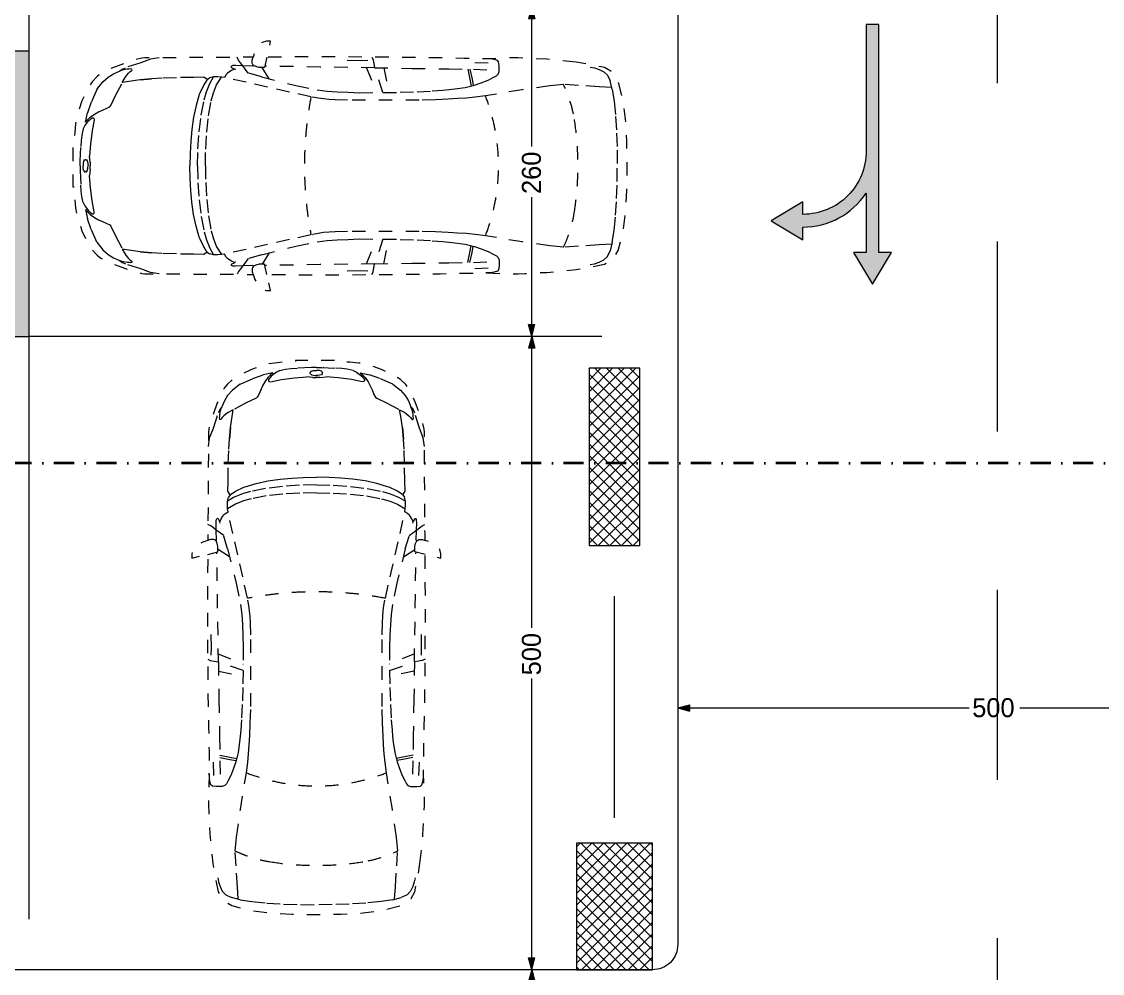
# Model space of a CAD drawing. Header units: millimetres. Extents: x 635850 to 824661, y -5878409 to -5774454.
# Drawn here: x 692359 to 700891, y -5850292 to -5842779 of the extents above; entities that cross this region are included whole.
import ezdxf

# ---------------------------------------------------------------- set-up
doc = ezdxf.new("R2010")
doc.units = ezdxf.units.MM
doc.header["$MEASUREMENT"] = 0
for name, pattern in [('A - Long Dashed', [2750, 1500, -1250]), ('Dashed', [211.666667, 105.833333, -105.833333]), ('Dot & Dashed', [335.138881, 158.75, -88.194444, 0, -88.194437])]:
    doc.linetypes.add(name, pattern=pattern)
for name, color, linetype, lineweight in [('A - Ndertesa 4 - 2D Drafting_Pen_No__1', 7, 'Continuous', 13), ('A - Ndertesa 4 - Muret_Pen_No__101', 252, 'Continuous', 13), ('A - Ndertesa 4 - Shtyllat_Pen_No__1', 7, 'Continuous', 13), ('A - Ndertesa 4 - Shtyllat_Pen_No__101', 252, 'Continuous', 13), ('ARCHICAD Doors_Pen_No__101', 252, 'Continuous', 13), ('ARCHICAD Doors_Pen_No__42', 8, 'Continuous', 25)]:
    doc.layers.add(name, color=color, linetype=linetype, lineweight=lineweight)
for name, color, linetype, lineweight, true_color in [('A - Ndertesa 4 - 2D Drafting_Pen_No__102', 7, 'Continuous', 13, 0xcccccc), ('A - Ndertesa 4 - 2D Drafting_Pen_No__249', 7, 'Continuous', 13, 0xe8e8e8), ('A - Ndertesa 4 - 2D Drafting_Pen_No__82', 7, 'Continuous', 20, 0xaaaaaa), ('A - Ndertesa 4 - Dimensionimi Bazik_Pen_No__102', 7, 'Continuous', 13, 0xcccccc), ('A - Ndertesa 4 - Dimensionimi Bazik_Pen_No__82', 7, 'Continuous', 20, 0xaaaaaa), ('A - Ndertesa 4 - Muret_Pen_No__102', 7, 'Continuous', 13, 0xcccccc), ('A - Ndertesa 4 - Veturat_Pen_No__102', 7, 'Continuous', 13, 0xcccccc), ('A - Ndertesa 4 - Vijat e Bodrumeve_Pen_No__82', 7, 'Continuous', 20, 0xaaaaaa), ('A - Ndertesa 4 - Vijat e Prejreve_Pen_No__8', 7, 'Continuous', 35, 0xa80f02), ('ARCHICAD Door Markers_Pen_No__112', 7, 'Continuous', 13, 0xd5aaaa)]:
    doc.layers.add(name, color=color, linetype=linetype, lineweight=lineweight, true_color=true_color)
for name, color, linetype in [('A - Ndertesa 4 - Dimensionimi Bazik', 7, 'Continuous'), ('A - Ndertesa 4 - Muret', 7, 'Continuous'), ('A - Ndertesa 4 - Shtyllat', 7, 'Continuous'), ('A - Ndertesa 4 - Vijat e Prejreve', 7, 'Continuous'), ('ARCHICAD Doors', 7, 'Continuous')]:
    doc.layers.add(name, color=color, linetype=linetype)
doc.styles.add('GENERATED_STYLE_1', font='GOTHIC.TTF')
doc.dimstyles.new('GENERATED_STYLE__1', dxfattribs={"dimtxt": 150, "dimasz": 91.78744, "dimexe": 0.18, "dimexo": 0.0625, "dimgap": 0, "dimtad": 0, "dimdec": 0, "dimlfac": 0.1, "dimzin": 0, "dimdsep": 46, "dimtxsty": 'GENERATED_STYLE_1', "dimblk": 'ARROWHEAD_5', "dimblk1": 'ARROWHEAD_5', "dimblk2": 'ARROWHEAD_5', "dimcen": 0.09, "dimse1": 1, "dimse2": 1, "dimclrd": 256, "dimclre": 256, "dimclrt": 256, "dimadec": 0, "dimazin": 0, "dimtfac": 1, "dimtdec": 4, "dimtmove": 0, "dimatfit": 3, "dimfxl": 0, "dimtolj": 1, "dimtzin": 0, "dimarcsym": 0})
doc.dimstyles.new('GENERATED_STYLE__2', dxfattribs={"dimtxt": 150, "dimasz": 91.78744, "dimexe": 0.18, "dimexo": 0.0625, "dimgap": 0, "dimtad": 0, "dimtih": 1, "dimtoh": 1, "dimdec": 0, "dimlfac": 0.1, "dimzin": 0, "dimdsep": 46, "dimtxsty": 'GENERATED_STYLE_1', "dimblk": 'ARROWHEAD_5', "dimblk1": 'ARROWHEAD_5', "dimblk2": 'ARROWHEAD_5', "dimcen": 0.09, "dimse1": 1, "dimse2": 1, "dimclrd": 256, "dimclre": 256, "dimclrt": 256, "dimadec": 0, "dimazin": 0, "dimtfac": 1, "dimtdec": 4, "dimtmove": 0, "dimatfit": 3, "dimfxl": 0, "dimtolj": 1, "dimtzin": 0, "dimarcsym": 0})
pattern_1 = [(45, (664183.82, -5827429.525), (-45.96194, 45.96194), []), (135, (664183.82, -5827429.525), (45.96194, 45.96194), [])]

# ---------------------------------------------------------------- blocks, each defined once
blk = doc.blocks.new('Column_13', base_point=(697039, -5846214.7))
at = {"layer": 'A - Ndertesa 4 - Shtyllat_Pen_No__101', "linetype": 'Continuous', "lineweight": 13}
h = blk.add_hatch(dxfattribs=at)
h.set_pattern_fill('Concrete_Block', color=252, style=0, pattern_type=2)
h.set_pattern_definition(pattern_1)
h.paths.add_polyline_path([(696839, -5846914.7), (697239, -5846914.7), (697239, -5845514.7), (696839, -5845514.7)])
at = {"layer": 'A - Ndertesa 4 - Shtyllat_Pen_No__1', "color": 7, "linetype": 'Continuous', "lineweight": 13, "flags": 128}
blk.add_lwpolyline([(696839, -5846914.7), (697239, -5846914.7), (697239, -5845514.7), (696839, -5845514.7)], close=True, dxfattribs=at)
blk = doc.blocks.new('Column_15', base_point=(697039, -5849763.8))
at = {"layer": 'A - Ndertesa 4 - Shtyllat_Pen_No__101', "linetype": 'Continuous', "lineweight": 13}
h = blk.add_hatch(dxfattribs=at)
h.set_pattern_fill('Concrete_Block', color=252, style=0, pattern_type=2)
h.set_pattern_definition(pattern_1)
h.paths.add_polyline_path([(696739, -5850263.8), (697339, -5850263.8), (697339, -5849263.8), (696739, -5849263.8)])
at = {"layer": 'A - Ndertesa 4 - Shtyllat_Pen_No__1', "color": 7, "linetype": 'Continuous', "lineweight": 13, "flags": 128}
blk.add_lwpolyline([(696739, -5850263.8), (697339, -5850263.8), (697339, -5849263.8), (696739, -5849263.8)], close=True, dxfattribs=at)
blk = doc.blocks.new('Door 25_5')
at = {"layer": 'ARCHICAD Doors_Pen_No__101', "color": 252, "linetype": 'Continuous', "lineweight": 13}
for p, q in [((-400, 5), (-437, 5)), ((-400, 5), (-437, 5)), ((-400, 0), (-400, 5)), ((-400, 0), (-400, 5)), ((-400, -115), (-400, 0)), ((-400, -115), (-400, 0)), ((400, 0), (400, 5)), ((400, 0), (400, 5)), ((400, 5), (437, 5)), ((400, 5), (437, 5)), ((400, -115), (400, 0)), ((400, -115), (400, 0)), ((-400, -115), (-437, -115)), ((-400, -115), (-437, -115)), ((400, -115), (437, -115)), ((400, -115), (437, -115))]:
    blk.add_line(p, q, dxfattribs=at)
at = {"layer": 'ARCHICAD Doors_Pen_No__42', "color": 8, "linetype": 'Continuous', "lineweight": 25}
for p, q in [((-182.4, 497.8), (-154.1, 526.1)), ((-154.1, 526.1), (372, 0)), ((343.7, -28.3), (-182.4, 497.8)), ((-387, 24), (-437, 24)), ((-437, 24), (-437, 5)), ((-437, 5), (-387, 5)), ((-375, 5), (-400, 5)), ((-400, 5), (-400, 0)), ((-400, 0), (-375, 0)), ((-372, 0), (-400, 0)), ((-400, 0), (-400, -115)), ((-387, 5), (-387, 24)), ((-375, 0), (-375, 5)), ((-372, -40), (-372, 0)), ((372, 0), (343.7, -28.3)), ((400, 0), (372, 0)), ((372, 0), (372, -40)), ((400, 5), (375, 5)), ((375, 5), (375, 0)), ((375, 0), (400, 0)), ((437, 24), (387, 24)), ((387, 24), (387, 5)), ((387, 5), (437, 5)), ((400, 0), (400, 5)), ((400, -115), (400, 0)), ((437, 5), (437, 24)), ((-360, -40), (-372, -40)), ((-360, -115), (-360, -40)), ((372, -40), (360, -40)), ((360, -40), (360, -115)), ((-387, -115), (-437, -115)), ((-437, -115), (-437, -134)), ((-437, -134), (-387, -134)), ((-400, -115), (-360, -115)), ((-387, -134), (-387, -115)), ((360, -115), (400, -115)), ((437, -115), (387, -115)), ((387, -115), (387, -134)), ((387, -134), (437, -134)), ((437, -134), (437, -115))]:
    blk.add_line(p, q, dxfattribs=at)
blk.add_arc((372, 0), 744, 135, 180, dxfattribs=at)
blk = doc.blocks.new('D Marker 25_20')
at = {"layer": 'ARCHICAD Door Markers_Pen_No__112', "color": 9, "lineweight": 13, "true_color": 0xd5aaaa, "char_height": 100, "attachment_point": 7, "rotation": 90, "style": 'GENERATED_STYLE_1'}
for s, insert in [('\\A1;{\\pql;\\pt0;\\fCentury Gothic|b0|i0|c0|p34;80\\fCentury Gothic|b0|i0|c0|p34;\\A1{\\H.66x;\\S^  ;}\\fCentury Gothic|b0|i0|c0|p34;\\fCentury Gothic|b0|i0|c0|p34;}', (-47.5, -6.2)), ('\\A1;{\\pql;\\pt0;\\fCentury Gothic|b0|i0|c0|p34;215\\fCentury Gothic|b0|i0|c0|p34;\\A1{\\H.66x;\\S^  ;}\\fCentury Gothic|b0|i0|c0|p34;\\fCentury Gothic|b0|i0|c0|p34;}', (152.5, -84.4))]:
    blk.add_mtext(s, dxfattribs=dict(at, insert=insert))
blk = doc.blocks.new('Wall_134', base_point=(689689.9, -5845263.8))
at = {"layer": 'A - Ndertesa 4 - Muret_Pen_No__102', "linetype": 'Continuous', "lineweight": 0, "true_color": 0xcccccc}
for points in [[(689689.9, -5845143.8), (689689.9, -5845263.8), (690034.4, -5845263.8), (690034.4, -5845143.8)], [(690834.4, -5845143.8), (690834.4, -5845263.8), (692299, -5845263.8), (692299, -5845143.8)], [(692299, -5845143.8), (692419, -5845263.8), (692419, -5845143.8)], [(692299, -5845263.8), (692419, -5845263.8), (692299, -5845143.8)]]:
    blk.add_hatch(color=254, dxfattribs=at).paths.add_polyline_path(points)
at = {"layer": 'A - Ndertesa 4 - Muret_Pen_No__101', "color": 252, "linetype": 'Continuous', "lineweight": 13}
for p, q in [((690034.4, -5845143.8), (689997.4, -5845143.8)), ((690034.4, -5845148.8), (690034.4, -5845143.8)), ((690034.4, -5845263.8), (690034.4, -5845148.8)), ((690834.4, -5845143.8), (690871.4, -5845143.8)), ((690834.4, -5845148.8), (690834.4, -5845143.8)), ((690834.4, -5845263.8), (690834.4, -5845148.8)), ((690034.4, -5845263.8), (689997.4, -5845263.8)), ((690834.4, -5845263.8), (690871.4, -5845263.8))]:
    blk.add_line(p, q, dxfattribs=at)
at = {"layer": 'A - Ndertesa 4 - Muret_Pen_No__101', "color": 252, "linetype": 'Continuous', "lineweight": 13, "flags": 128}
for points in [[(690034.4, -5845143.8), (689689.9, -5845143.8)], [(689689.9, -5845263.8), (689689.9, -5845143.8)], [(690934.4, -5845143.8), (690834.4, -5845143.8)], [(692299, -5845143.8), (691054.4, -5845143.8)], [(692419, -5845263.8), (692419, -5845143.8)], [(689689.9, -5845263.8), (690034.4, -5845263.8)], [(690834.4, -5845263.8), (692419, -5845263.8)]]:
    blk.add_lwpolyline(points, dxfattribs=at)
at = {"layer": 'ARCHICAD Door Markers_Pen_No__112', "color": 9, "lineweight": 13, "true_color": 0xd5aaaa}
blk.add_blockref('D Marker 25_20', (690434.4, -5845143.8), dxfattribs=at)
at = {"layer": 'ARCHICAD Doors', "color": 21, "linetype": 'Continuous', "lineweight": 18, "true_color": 0xff9955, "zscale": 1000}
blk.add_blockref('Door 25_5', (690434.4, -5845148.8), dxfattribs=at)
blk = doc.blocks.new('Wall_135', base_point=(692419, -5845263.8))
at = {"layer": 'A - Ndertesa 4 - Muret_Pen_No__102', "linetype": 'Continuous', "lineweight": 0, "true_color": 0xcccccc}
for points in [[(692299, -5843131.4), (692419, -5843011.4), (692299, -5843011.4)], [(692299, -5843131.4), (692419, -5843131.4), (692419, -5843011.4)], [(692299, -5843131.4), (692299, -5845143.8), (692419, -5845143.8), (692419, -5843131.4)]]:
    blk.add_hatch(color=254, dxfattribs=at).paths.add_polyline_path(points)
at = {"layer": 'A - Ndertesa 4 - Muret_Pen_No__101', "color": 252, "linetype": 'Continuous', "lineweight": 13, "flags": 128}
for points in [[(692419, -5843011.4), (692299, -5843011.4)], [(692419, -5845143.8), (692419, -5843011.4)], [(692299, -5843131.4), (692299, -5845143.8)]]:
    blk.add_lwpolyline(points, dxfattribs=at)
blk = doc.blocks.new('Car 05 25_4')
at = {"layer": 'A - Ndertesa 4 - Veturat_Pen_No__102', "color": 254, "linetype": 'Dashed', "lineweight": 13, "true_color": 0xcccccc}
for p, q in [((1129.9, 858.5), (1120.7, 838.2)), ((1957.8, 858.1), (1977.2, 777.4)), ((2075.3, 835.7), (2067.9, 857.7)), ((2182.3, 834.1), (2193.2, 856.5)), ((-626.6, 772.5), (-664.9, 761)), ((-594.9, 778.5), (-626.6, 772.5)), ((124.6, 791.4), (129, 820.5)), ((125.7, 743.9), (124.6, 791.4)), ((129, 820.5), (138.9, 832.4)), ((138.9, 832.4), (165.2, 840.3)), ((165.2, 840.3), (194.7, 844.3)), ((194.7, 844.3), (230.8, 845.5)), ((210.9, 809.2), (418.1, 816.2)), ((813.6, 769.3), (522, 764.7)), ((1108.6, 774), (813.6, 769.3)), ((1036.3, 772.8), (996.5, 578.8)), ((1042, 578), (1107.6, 774)), ((1173.3, 774.9), (1090.3, 577.9)), ((1115.1, 808.9), (1108.6, 774)), ((1108.6, 774), (1537.6, 780)), ((1119.5, 833.3), (1115.1, 808.9)), ((1120.2, 836.3), (1119.5, 833.3)), ((1120.7, 838.2), (1120.2, 836.3)), ((1162.6, 830.5), (1220.1, 829.1)), ((1220.1, 829.1), (1369.7, 831.5)), ((1537.6, 780), (1975, 786.1)), ((1939.2, 686.2), (1995.9, 777.4)), ((1977.2, 777.4), (2019.6, 777.4)), ((2019.6, 777.4), (2044.5, 783.1)), ((2044.5, 783.1), (2063.4, 792.3)), ((2063.4, 792.3), (2070.4, 799.9)), ((2068.7, 787.7), (2065.4, 794.5)), ((2068.7, 787.7), (2148, 790.5)), ((2070.4, 799.9), (2075.2, 809.4)), ((2075.2, 809.4), (2075.3, 835.7)), ((2106.5, 732.2), (2148, 790.5)), ((2148, 790.5), (2166.8, 813.8)), ((2148, 790.5), (2205.6, 792.2)), ((2166.8, 813.8), (2182.3, 834.1)), ((2205.6, 792.2), (2227.2, 791)), ((2226.6, 769.9), (2213.5, 763)), ((2234.4, 774), (2226.6, 769.9)), ((2227.2, 791), (2232.6, 790)), ((2232.6, 790), (2237.9, 787.3)), ((2238.5, 776.9), (2234.4, 774)), ((2240.8, 784), (2237.9, 787.3)), ((2238.5, 776.9), (2240.9, 780.5)), ((2240.9, 780.5), (2240.8, 784)), ((2808, 852.6), (2876.9, 843.3)), ((2876.9, 843.3), (2954.2, 813.7)), ((2904.1, 832.9), (2905.1, 832.8)), ((2954.2, 813.7), (3075.8, 774.7)), ((3100.5, 763.1), (3075.8, 774.7)), ((-729.4, 716.4), (-750.6, 669.8)), ((-701.1, 743.3), (-729.4, 716.4)), ((-664.9, 761), (-701.1, 743.3)), ((327.4, 761.9), (125.4, 756.5)), ((132.4, 722.8), (125.7, 743.9)), ((146.7, 710.6), (132.4, 722.8)), ((171.3, 696.6), (146.7, 710.6)), ((212.6, 676.5), (171.3, 696.6)), ((522, 764.7), (327.4, 761.9)), ((339.1, 683.1), (329.6, 633.9)), ((355.3, 762.3), (339.1, 683.1)), ((357.2, 683.4), (346.8, 629.5)), ((373.4, 762.6), (357.2, 683.4)), ((2000.4, 701.6), (1730.4, 633.8)), ((2000.4, 701.6), (2213.5, 763)), ((2122, 660), (2293.8, 697.7)), ((2213.5, 763), (2238.3, 752.2)), ((2238.3, 752.2), (2258.5, 739.7)), ((2258.5, 739.7), (2269, 731.1)), ((2269, 731.1), (2278.8, 722)), ((2278.8, 722), (2293.8, 697.7)), ((2293.8, 697.7), (2317.2, 700.7)), ((2293.8, 697.6), (2293.8, 697.7)), ((2317.2, 700.7), (2345.7, 702.7)), ((2355.1, 639.9), (2317.2, 700.7)), ((2345.7, 702.7), (2378.9, 702)), ((2410.1, 649.1), (2378.9, 702)), ((2378.9, 702), (2410.6, 694.2)), ((2410.6, 694.2), (2410.6, 694.2)), ((2428.7, 681.7), (2410.6, 694.2)), ((2428.7, 681.7), (2457.3, 700)), ((2457.3, 700), (2535.5, 698)), ((2535.4, 698), (2673.2, 695.5)), ((2535.5, 698), (2535.5, 698)), ((2673.2, 695.5), (2787.2, 691.5)), ((2787.2, 691.5), (2868.4, 687.2)), ((2868.4, 687.2), (2959.7, 679)), ((2959.7, 679), (2868.4, 687.2)), ((3022.5, 758.3), (3023.7, 762.5)), ((3024.5, 753.7), (3022.5, 758.3)), ((3023.7, 762.5), (3034.6, 765.1)), ((3037.9, 743.5), (3024.5, 753.7)), ((3034.6, 765.1), (3046.9, 763.8)), ((3050.6, 730.7), (3037.9, 743.5)), ((3046.9, 763.8), (3060.9, 762.9)), ((3064.5, 714.6), (3050.6, 730.7)), ((3060.9, 762.9), (3089.9, 757.4)), ((3077, 697.8), (3064.5, 714.6)), ((3100, 656.6), (3077, 697.8)), ((3089.9, 757.4), (3108.4, 751.4)), ((3114.1, 753.3), (3100.5, 763.1)), ((3108.4, 751.4), (3122.9, 746.4)), ((3122.9, 746.4), (3114.1, 753.3)), ((3170.1, 726.6), (3122.9, 746.4)), ((3211.7, 701), (3170.1, 726.6)), ((3254.3, 663.2), (3211.7, 701)), ((-768.3, 602.3), (-782.8, 510)), ((-768.3, 602.3), (-750.6, 669.8)), ((-764.3, 617.3), (-665.7, 624)), ((-665.7, 624), (-500.9, 634.2)), ((-500.9, 634.2), (-383, 642)), ((-383, 642), (-274.2, 631.3)), ((-274.2, 631.3), (-56.4, 600.5)), ((-56.4, 600.5), (145.9, 566.6)), ((266.3, 654.6), (212.6, 676.5)), ((319.5, 636.4), (266.3, 654.6)), ((392.7, 617.8), (319.5, 636.4)), ((474.8, 607.1), (392.7, 617.8)), ((521.3, 601.6), (474.8, 607.1)), ((570, 596.8), (521.3, 601.6)), ((1562, 600.6), (1483.9, 590.1)), ((1730.4, 633.8), (1562, 600.6)), ((1779.6, 581.8), (1952.8, 621.3)), ((1952.8, 621.3), (2122, 660)), ((2379.8, 575.4), (2355.1, 639.9)), ((2436, 583.2), (2410.1, 649.1)), ((2428.8, 681.7), (2428.7, 681.7)), ((2428.8, 681.7), (2456.7, 639.8)), ((2456.7, 639.8), (2487.2, 574.3)), ((2959.7, 679), (3047.2, 666.2)), ((3047.2, 666.2), (3100, 656.6)), ((3152.9, 553.9), (3100, 656.6)), ((3301.9, 602.8), (3254.3, 663.2)), ((3301.9, 602.8), (3346, 501.4)), ((145.9, 566.6), (233.3, 552.3)), ((233.3, 552.3), (315.3, 541.4)), ((315.3, 541.4), (384.3, 535.1)), ((384.3, 535.1), (454.2, 530.4)), ((454.2, 530.4), (526.2, 526.3)), ((526.2, 526.3), (627.7, 521.8)), ((652.6, 591), (570, 596.8)), ((627.7, 521.8), (756.8, 518.1)), ((772.8, 585), (652.6, 591)), ((756.8, 518.1), (1322.6, 518.1)), ((907.3, 580.3), (772.8, 585)), ((1042, 578), (907.3, 580.3)), ((1227.8, 577.5), (1042, 578)), ((1316.1, 580.5), (1227.8, 577.5)), ((1403, 584.4), (1316.1, 580.5)), ((1322.6, 518.1), (1420.5, 521.7)), ((1483.9, 590.1), (1403, 584.4)), ((1420.5, 521.7), (1466.6, 524)), ((1466.6, 524), (1510.9, 527.6)), ((1510.9, 527.6), (1554.3, 533.1)), ((1554.3, 533.1), (1596.8, 541)), ((1597.3, 541.2), (1596.7, 540.9)), ((1610.7, 544.1), (1779.6, 581.8)), ((2397.3, 514.3), (2379.8, 575.4)), ((2419.3, 395.7), (2397.3, 514.3)), ((2453.6, 521.6), (2436, 583.2)), ((2477.6, 401.1), (2453.6, 521.6)), ((2487.2, 574.3), (2491.8, 562)), ((2491.8, 562), (2517.9, 477)), ((3189.6, 475.6), (3152.9, 553.9)), ((-782.8, 510), (-794.5, 390.6)), ((2517.9, 477), (2537.5, 384.1)), ((3199.4, 466.8), (3189.6, 475.6)), ((3220.7, 454.4), (3199.4, 466.8)), ((3256.1, 439.2), (3220.7, 454.4)), ((3288.4, 425.1), (3256.1, 439.2)), ((3346, 501.4), (3374.3, 419.6)), ((-794.5, 390.6), (-802.4, 258.7)), ((2433.7, 266.1), (2419.3, 395.7)), ((2493.9, 269.1), (2477.6, 401.1)), ((2537.5, 384.1), (2551.5, 285.6)), ((3319.4, 408.4), (3288.4, 425.1)), ((3353.5, 384.3), (3319.4, 408.4)), ((3321.2, 370.5), (3321, 362.1)), ((3321, 362.1), (3338.3, 276.9)), ((3324.7, 377.3), (3321.2, 370.5)), ((3328.3, 379.6), (3324.7, 377.3)), ((3338.5, 379.5), (3328.3, 379.6)), ((3363.6, 357.8), (3338.5, 379.5)), ((3377.2, 360), (3353.5, 384.3)), ((3396.7, 315.8), (3363.6, 357.8)), ((3391.1, 344.2), (3374.3, 419.6)), ((3391.1, 344.2), (3377.2, 360)), ((-802.4, 258.7), (-806.8, 124.9)), ((2441.6, 132), (2433.7, 266.1)), ((2503.1, 133.2), (2493.9, 269.1)), ((2551.5, 285.6), (2559.7, 193.7)), ((3338.3, 276.9), (3351.9, 172.7)), ((3408.1, 289.4), (3396.7, 315.8)), ((3408.1, 289.4), (3413.8, 267.3)), ((3413.8, 267.3), (3418.5, 242.9)), ((2559.7, 193.7), (2564.4, 101.2)), ((3351.9, 172.7), (3358.3, 75.9)), ((3418.5, 242.9), (3424, 200.7)), ((3424, 200.7), (3427.7, 152)), ((-806.8, 124.9), (-808, 0)), ((2444, 0), (2441.6, 132)), ((2506, 0), (2503.1, 133.2)), ((2564.4, 101.2), (2566, 0)), ((3432.4, 40), (3427.7, 152)), ((-806.8, -124.9), (-808, 0)), ((2444, 0), (2441.6, -132)), ((2564.4, -101.2), (2566, 0)), ((3354, 27.9), (3358.3, 75.9)), ((3354, 27.9), (3354, -0.8)), ((3354, -27.9), (3354, 0.8)), ((3370.9, 11.7), (3370.3, -0.8)), ((3370.9, -11.7), (3370.3, 0.8)), ((3372.5, 23.7), (3370.9, 11.7)), ((3376.3, 39), (3372.5, 23.7)), ((3382, 46.6), (3376.3, 39)), ((3386.2, 48.4), (3382, 46.6)), ((3386.2, 48.4), (3394.3, 48.4)), ((3398.5, 46.6), (3394.3, 48.4)), ((3404.2, 39), (3398.5, 46.6)), ((3404.2, 39), (3408, 23.7)), ((3408, 23.7), (3409.8, 8.1)), ((3409.8, 8.1), (3409.8, 0)), ((3431.8, 57.4), (3431.8, 56.8)), ((3432, 0), (3432.4, 40)), ((3432, 0), (3432.4, -40)), ((2506, 0), (2503.1, -133.2)), ((3351.9, -172.7), (3358.3, -75.9)), ((3354, -27.9), (3358.3, -75.9)), ((3372.5, -23.7), (3370.9, -11.7)), ((3376.3, -39), (3372.5, -23.7)), ((3382, -46.6), (3376.3, -39)), ((3386.2, -48.4), (3382, -46.6)), ((3386.2, -48.4), (3394.3, -48.4)), ((3398.5, -46.6), (3394.3, -48.4)), ((3404.2, -39), (3398.5, -46.6)), ((3404.2, -39), (3408, -23.7)), ((3408, -23.7), (3409.8, -8.1)), ((3409.8, -8.1), (3409.8, 0)), ((3432.4, -40), (3427.7, -152)), ((3431.8, -57.4), (3431.8, -56.8)), ((-802.4, -258.7), (-806.8, -124.9)), ((2441.6, -132), (2433.7, -266.1)), ((2503.1, -133.2), (2493.9, -269.1)), ((2559.7, -193.7), (2564.4, -101.2)), ((3424, -200.7), (3427.7, -152)), ((2551.5, -285.6), (2559.7, -193.7)), ((3338.3, -276.9), (3351.9, -172.7)), ((3413.8, -267.3), (3418.5, -242.9)), ((3418.5, -242.9), (3424, -200.7)), ((-794.5, -390.6), (-802.4, -258.7)), ((2433.7, -266.1), (2419.3, -395.7)), ((2493.9, -269.1), (2477.6, -401.1)), ((2537.5, -384.1), (2551.5, -285.6)), ((3321, -362.1), (3338.3, -276.9)), ((3396.7, -315.8), (3363.6, -357.8)), ((3408.1, -289.4), (3396.7, -315.8)), ((3408.1, -289.4), (3413.8, -267.3)), ((-782.8, -510), (-794.5, -390.6)), ((2419.3, -395.7), (2397.3, -514.3)), ((2477.6, -401.1), (2453.6, -521.6)), ((2517.9, -477), (2537.5, -384.1)), ((3288.4, -425.1), (3256.1, -439.2)), ((3319.4, -408.4), (3288.4, -425.1)), ((3353.5, -384.3), (3319.4, -408.4)), ((3321.2, -370.5), (3321, -362.1)), ((3324.7, -377.3), (3321.2, -370.5)), ((3328.3, -379.6), (3324.7, -377.3)), ((3338.5, -379.5), (3328.3, -379.6)), ((3363.6, -357.8), (3338.5, -379.5)), ((3346, -501.4), (3374.3, -419.6)), ((3377.2, -360), (3353.5, -384.3)), ((3391.1, -344.2), (3374.3, -419.6)), ((3391.1, -344.2), (3377.2, -360)), ((-768.3, -602.3), (-782.8, -510)), ((2491.8, -562), (2517.9, -477)), ((3189.6, -475.6), (3152.9, -553.9)), ((3199.4, -466.8), (3189.6, -475.6)), ((3220.7, -454.4), (3199.4, -466.8)), ((3256.1, -439.2), (3220.7, -454.4)), ((3301.9, -602.8), (3346, -501.4)), ((-56.4, -600.5), (145.9, -566.6)), ((145.9, -566.6), (233.3, -552.3)), ((233.3, -552.3), (315.3, -541.4)), ((315.3, -541.4), (384.3, -535.1)), ((384.3, -535.1), (454.2, -530.4)), ((454.2, -530.4), (526.2, -526.3)), ((570, -596.8), (521.3, -601.6)), ((526.2, -526.3), (627.7, -521.8)), ((652.6, -591), (570, -596.8)), ((627.7, -521.8), (756.8, -518.1)), ((772.8, -585), (652.6, -591)), ((756.8, -518.1), (1322.6, -518.1)), ((907.3, -580.3), (772.8, -585)), ((1042, -578), (907.3, -580.3)), ((1036.3, -772.8), (996.5, -578.8)), ((1227.8, -577.5), (1042, -578)), ((1042, -578), (1107.6, -774)), ((1173.3, -774.9), (1090.3, -577.9)), ((1316.1, -580.5), (1227.8, -577.5)), ((1403, -584.4), (1316.1, -580.5)), ((1322.6, -518.1), (1420.5, -521.7)), ((1483.9, -590.1), (1403, -584.4)), ((1420.5, -521.7), (1466.6, -524)), ((1466.6, -524), (1510.9, -527.6)), ((1562, -600.6), (1483.9, -590.1)), ((1510.9, -527.6), (1554.3, -533.1)), ((1554.3, -533.1), (1596.8, -541)), ((1597.3, -541.2), (1596.7, -540.9)), ((1610.7, -544.1), (1779.6, -581.8)), ((1779.6, -581.8), (1952.8, -621.3)), ((2379.8, -575.4), (2355.1, -639.9)), ((2397.3, -514.3), (2379.8, -575.4)), ((2436, -583.2), (2410.1, -649.1)), ((2453.6, -521.6), (2436, -583.2)), ((2456.7, -639.8), (2487.2, -574.3)), ((2487.2, -574.3), (2491.8, -562)), ((3152.9, -553.9), (3100, -656.6)), ((-768.3, -602.3), (-750.6, -669.8)), ((-764.3, -617.3), (-665.7, -624)), ((-729.4, -716.4), (-750.6, -669.8)), ((-665.7, -624), (-500.9, -634.2)), ((-500.9, -634.2), (-383, -642)), ((-383, -642), (-274.2, -631.3)), ((-274.2, -631.3), (-56.4, -600.5)), ((212.6, -676.5), (171.3, -696.6)), ((266.3, -654.6), (212.6, -676.5)), ((319.5, -636.4), (266.3, -654.6)), ((392.7, -617.8), (319.5, -636.4)), ((339.1, -683.1), (329.6, -633.9)), ((357.2, -683.4), (346.8, -629.5)), ((474.8, -607.1), (392.7, -617.8)), ((521.3, -601.6), (474.8, -607.1)), ((1730.4, -633.8), (1562, -600.6)), ((2000.4, -701.6), (1730.4, -633.8)), ((1952.8, -621.3), (2122, -660)), ((2122, -660), (2293.8, -697.7)), ((2355.1, -639.9), (2317.2, -700.7)), ((2410.1, -649.1), (2378.9, -702)), ((2428.7, -681.7), (2410.6, -694.2)), ((2428.8, -681.7), (2428.7, -681.7)), ((2428.7, -681.7), (2457.3, -700)), ((2428.8, -681.7), (2456.7, -639.8)), ((2868.4, -687.2), (2959.7, -679)), ((2959.7, -679), (2868.4, -687.2)), ((2959.7, -679), (3047.2, -666.2)), ((3047.2, -666.2), (3100, -656.6)), ((3100, -656.6), (3077, -697.8)), ((3254.3, -663.2), (3211.7, -701)), ((3301.9, -602.8), (3254.3, -663.2)), ((-701.1, -743.3), (-729.4, -716.4)), ((-664.9, -761), (-701.1, -743.3)), ((-626.6, -772.5), (-664.9, -761)), ((125.7, -743.9), (124.6, -791.4)), ((327.4, -761.9), (125.4, -756.5)), ((132.4, -722.8), (125.7, -743.9)), ((146.7, -710.6), (132.4, -722.8)), ((171.3, -696.6), (146.7, -710.6)), ((522, -764.7), (327.4, -761.9)), ((355.3, -762.3), (339.1, -683.1)), ((373.4, -762.6), (357.2, -683.4)), ((813.6, -769.3), (522, -764.7)), ((1939.2, -686.2), (1995.9, -777.4)), ((2000.4, -701.6), (2213.5, -763)), ((2106.5, -732.2), (2148, -790.5)), ((2213.5, -763), (2238.3, -752.2)), ((2226.6, -769.9), (2213.5, -763)), ((2238.3, -752.2), (2258.5, -739.7)), ((2258.5, -739.7), (2269, -731.1)), ((2269, -731.1), (2278.8, -722)), ((2278.8, -722), (2293.8, -697.7)), ((2293.8, -697.6), (2293.8, -697.7)), ((2293.8, -697.7), (2317.2, -700.7)), ((2317.2, -700.7), (2345.7, -702.7)), ((2345.7, -702.7), (2378.9, -702)), ((2378.9, -702), (2410.6, -694.2)), ((2410.6, -694.2), (2410.6, -694.2)), ((2457.3, -700), (2535.5, -698)), ((2535.4, -698), (2673.2, -695.5)), ((2535.5, -698), (2535.5, -698)), ((2673.2, -695.5), (2787.2, -691.5)), ((2787.2, -691.5), (2868.4, -687.2)), ((3024.5, -753.7), (3022.5, -758.3)), ((3022.5, -758.3), (3023.7, -762.5)), ((3023.7, -762.5), (3034.6, -765.1)), ((3037.9, -743.5), (3024.5, -753.7)), ((3034.6, -765.1), (3046.9, -763.8)), ((3050.6, -730.7), (3037.9, -743.5)), ((3046.9, -763.8), (3060.9, -762.9)), ((3064.5, -714.6), (3050.6, -730.7)), ((3060.9, -762.9), (3089.9, -757.4)), ((3077, -697.8), (3064.5, -714.6)), ((3100.5, -763.1), (3075.8, -774.7)), ((3089.9, -757.4), (3108.4, -751.4)), ((3114.1, -753.3), (3100.5, -763.1)), ((3108.4, -751.4), (3122.9, -746.4)), ((3122.9, -746.4), (3114.1, -753.3)), ((3170.1, -726.6), (3122.9, -746.4)), ((3211.7, -701), (3170.1, -726.6)), ((-594.9, -778.5), (-626.6, -772.5)), ((124.6, -791.4), (129, -820.5)), ((129, -820.5), (138.9, -832.4)), ((138.9, -832.4), (165.2, -840.3)), ((165.2, -840.3), (194.7, -844.3)), ((194.7, -844.3), (230.8, -845.5)), ((210.9, -809.2), (418.1, -816.2)), ((1108.6, -774), (813.6, -769.3)), ((1108.6, -774), (1537.6, -780)), ((1115.1, -808.9), (1108.6, -774)), ((1119.5, -833.3), (1115.1, -808.9)), ((1120.2, -836.3), (1119.5, -833.3)), ((1120.7, -838.2), (1120.2, -836.3)), ((1129.9, -858.5), (1120.7, -838.2)), ((1162.6, -830.5), (1220.1, -829.1)), ((1220.1, -829.1), (1369.7, -831.5)), ((1537.6, -780), (1975, -786.1)), ((1957.8, -858.1), (1977.2, -777.4)), ((1977.2, -777.4), (2019.6, -777.4)), ((2019.6, -777.4), (2044.5, -783.1)), ((2044.5, -783.1), (2063.4, -792.3)), ((2063.4, -792.3), (2070.4, -799.9)), ((2068.7, -787.7), (2065.4, -794.5)), ((2075.3, -835.7), (2067.9, -857.7)), ((2068.7, -787.7), (2148, -790.5)), ((2070.4, -799.9), (2075.2, -809.4)), ((2075.2, -809.4), (2075.3, -835.7)), ((2148, -790.5), (2166.8, -813.8)), ((2148, -790.5), (2205.6, -792.2)), ((2166.8, -813.8), (2182.3, -834.1)), ((2182.3, -834.1), (2193.2, -856.5)), ((2205.6, -792.2), (2227.2, -791)), ((2234.4, -774), (2226.6, -769.9)), ((2227.2, -791), (2232.6, -790)), ((2232.6, -790), (2237.9, -787.3)), ((2238.5, -776.9), (2234.4, -774)), ((2240.8, -784), (2237.9, -787.3)), ((2238.5, -776.9), (2240.9, -780.5)), ((2240.9, -780.5), (2240.8, -784)), ((2808, -852.6), (2876.9, -843.3)), ((2876.9, -843.3), (2954.2, -813.7)), ((2954.2, -813.7), (3075.8, -774.7))]:
    blk.add_line(p, q, dxfattribs=at)
at = {"layer": 'A - Ndertesa 4 - Veturat_Pen_No__102', "color": 254, "linetype": 'Dashed', "lineweight": 13, "true_color": 0xcccccc, "flags": 128}
blk.add_lwpolyline([(-483.1, -817.3), (-372.3, -830.2), (-251.8, -841), (-168.2, -844.6), (-78.4, -850.6), (-24, -852.3), (40.3, -852.3), (230.8, -845.5), (400, -847.6), (590.7, -851.7), (856.5, -856.2), (1129.9, -858.5), (1536.1, -860.4), (1957.8, -858.1), (1928.9, -983.2), (1961.1, -983.2), (1996.9, -974.9), (2026.9, -945), (2054.6, -897.6), (2067.9, -857.7), (2119.9, -857.4), (2193.2, -856.5), (2808, -852.6), (2855.7, -852.6), (2891.4, -852.5), (2922.5, -852), (2945.2, -849.4), (2989.6, -839.6), (3013.6, -833.1), (3154.3, -782.6), (3235.9, -747.6), (3269.1, -728.3), (3298.6, -705.6), (3337.3, -663.4), (3374.5, -603.6), (3418.4, -512.7), (3457.5, -393.1), (3468.3, -330.9), (3474.5, -263.7), (3478.3, -199.9), (3479.4, -164.9), (3489.5, -164.9), (3489.5, 164.9), (3479.4, 164.9), (3478.3, 199.9), (3474.5, 263.7), (3468.3, 330.9), (3457.5, 393.1), (3418.4, 512.7), (3374.5, 603.6), (3337.3, 663.4), (3298.6, 705.6), (3269.1, 728.3), (3235.9, 747.6), (3154.3, 782.6), (3013.6, 833.1), (2989.6, 839.6), (2945.2, 849.4), (2922.5, 852), (2891.4, 852.5), (2855.7, 852.6), (2808, 852.6), (2193.2, 856.5), (2119.9, 857.4), (2067.9, 857.7), (2054.6, 897.6), (2026.9, 945), (1996.9, 974.9), (1961.1, 983.2), (1928.9, 983.2), (1957.8, 858.1), (1536.1, 860.4), (1129.9, 858.5), (856.5, 856.2), (590.7, 851.7), (400, 847.6), (230.8, 845.5), (40.3, 852.3), (-24, 852.3), (-78.4, 850.6), (-168.2, 844.6), (-251.8, 841), (-372.3, 830.2), (-483.1, 817.3), (-585.2, 801), (-706.3, 775.8), (-757.7, 747), (-784.8, 721.8), (-815, 667.8), (-855.1, 511), (-874.7, 345), (-882.9, 194.7), (-885.4, 0), (-882.9, -194.7), (-874.7, -345), (-855.1, -511), (-815, -667.8), (-784.8, -721.8), (-757.7, -747), (-706.3, -775.8), (-585.2, -801)], close=True, dxfattribs=at)
at = {"layer": 'A - Ndertesa 4 - Veturat_Pen_No__102', "color": 254, "linetype": 'Dashed', "lineweight": 13, "true_color": 0xcccccc}
for centre, radius, start, end in [((492.9, 217.7), 973.2, 154.15445, 170.91173), ((1649.8, 0), 1520.4, 158.69921, 201.30079), ((-1245.2, 0), 2907.3, 349.2142, 10.7858), ((1856.4, -1.7), 2354, 170.8804, 189.92229), ((492.9, -217.7), 973.2, 191.23053, 205.84555)]:
    blk.add_arc(centre, radius, start, end, dxfattribs=at)
blk = doc.blocks.new('*D1492', base_point=(664183.8, -5827429.5))
at = {"layer": 'A - Ndertesa 4 - Dimensionimi Bazik_Pen_No__102', "linetype": 'Continuous', "lineweight": 13, "true_color": 0xcccccc}
for points in [[(696385.5, -5850263.8), (696410.5, -5850170.5), (696360.5, -5850170.5)], [(696385.5, -5850263.8), (696360.5, -5850357.1), (696410.5, -5850357.1)], [(696385.5, -5855265.5), (696410.5, -5855172.2), (696360.5, -5855172.2)]]:
    blk.add_hatch(color=254, dxfattribs=at).paths.add_polyline_path(points)
at = {"layer": 'A - Ndertesa 4 - Dimensionimi Bazik_Pen_No__102', "color": 254, "linetype": 'Continuous', "lineweight": 13, "true_color": 0xcccccc}
for p, q in [((696385.5, -5850263.8), (696360.5, -5850357.1)), ((696385.5, -5850263.8), (696410.5, -5850357.1)), ((696410.5, -5850357.1), (696360.5, -5850357.1)), ((696385.5, -5852564.9), (696385.5, -5850357.1)), ((696385.5, -5855172.2), (696385.5, -5852964.5)), ((696360.5, -5855172.2), (696410.5, -5855172.2)), ((696385.5, -5855265.5), (696360.5, -5855172.2)), ((696385.5, -5855265.5), (696410.5, -5855172.2))]:
    blk.add_line(p, q, dxfattribs=at)
at = {"layer": 'A - Ndertesa 4 - Dimensionimi Bazik_Pen_No__82', "color": 253, "lineweight": 20, "true_color": 0xaaaaaa, "insert": (696460.5, -5852940.4), "char_height": 150, "attachment_point": 7, "rotation": 90, "style": 'GENERATED_STYLE_1'}
blk.add_mtext('\\A1;{\\pql;\\fCentury Gothic|b0|i0|c0|p34;500}', dxfattribs=at)
blk = doc.blocks.new('ARROWHEAD_5')
at = {"linetype": 'Continuous', "lineweight": 0}
blk.add_hatch(color=0, dxfattribs=at).paths.add_polyline_path([(-1, 0.2679), (0, 0), (-1, -0.2679)])
at = {"color": 0, "linetype": 'Continuous', "lineweight": 0}
blk.add_line((0, 0), (-1, 0), dxfattribs=at)
blk = doc.blocks.new('*D1493', base_point=(664183.8, -5827429.5))
at = {"layer": 'A - Ndertesa 4 - Dimensionimi Bazik_Pen_No__102', "linetype": 'Continuous', "lineweight": 13, "true_color": 0xcccccc}
for points in [[(696385.5, -5845263.8), (696410.5, -5845170.5), (696360.5, -5845170.5)], [(696385.5, -5845263.8), (696360.5, -5845357.1), (696410.5, -5845357.1)], [(696385.5, -5850263.8), (696410.5, -5850170.5), (696360.5, -5850170.5)], [(696385.5, -5850263.8), (696360.5, -5850357.1), (696410.5, -5850357.1)]]:
    blk.add_hatch(color=254, dxfattribs=at).paths.add_polyline_path(points)
at = {"layer": 'A - Ndertesa 4 - Dimensionimi Bazik_Pen_No__102', "color": 254, "linetype": 'Continuous', "lineweight": 13, "true_color": 0xcccccc}
for p, q in [((696385.5, -5845263.8), (696360.5, -5845357.1)), ((696385.5, -5845263.8), (696410.5, -5845357.1)), ((696410.5, -5845357.1), (696360.5, -5845357.1)), ((696385.5, -5847564), (696385.5, -5845357.1)), ((696385.5, -5850170.5), (696385.5, -5847963.6)), ((696360.5, -5850170.5), (696410.5, -5850170.5)), ((696385.5, -5850263.8), (696360.5, -5850170.5)), ((696385.5, -5850263.8), (696410.5, -5850170.5))]:
    blk.add_line(p, q, dxfattribs=at)
at = {"layer": 'A - Ndertesa 4 - Dimensionimi Bazik_Pen_No__82', "color": 253, "lineweight": 20, "true_color": 0xaaaaaa, "insert": (696460.5, -5847939.6), "char_height": 150, "attachment_point": 7, "rotation": 90, "style": 'GENERATED_STYLE_1'}
blk.add_mtext('\\A1;{\\pql;\\fCentury Gothic|b0|i0|c0|p34;500}', dxfattribs=at)
blk = doc.blocks.new('*D1494', base_point=(664183.8, -5827429.5))
at = {"layer": 'A - Ndertesa 4 - Dimensionimi Bazik_Pen_No__102', "linetype": 'Continuous', "lineweight": 13, "true_color": 0xcccccc}
for points in [[(696385.5, -5842663.8), (696410.5, -5842570.5), (696360.5, -5842570.5)], [(696385.5, -5842663.8), (696360.5, -5842757.1), (696410.5, -5842757.1)], [(696385.5, -5845263.8), (696410.5, -5845170.5), (696360.5, -5845170.5)], [(696385.5, -5845263.8), (696360.5, -5845357.1), (696410.5, -5845357.1)]]:
    blk.add_hatch(color=254, dxfattribs=at).paths.add_polyline_path(points)
at = {"layer": 'A - Ndertesa 4 - Dimensionimi Bazik_Pen_No__102', "color": 254, "linetype": 'Continuous', "lineweight": 13, "true_color": 0xcccccc}
for p, q in [((696385.5, -5842663.8), (696360.5, -5842757.1)), ((696385.5, -5842663.8), (696410.5, -5842757.1)), ((696410.5, -5842757.1), (696360.5, -5842757.1)), ((696385.5, -5843764), (696385.5, -5842757.1)), ((696385.5, -5845170.5), (696385.5, -5844163.6)), ((696360.5, -5845170.5), (696410.5, -5845170.5)), ((696385.5, -5845263.8), (696360.5, -5845170.5)), ((696385.5, -5845263.8), (696410.5, -5845170.5))]:
    blk.add_line(p, q, dxfattribs=at)
at = {"layer": 'A - Ndertesa 4 - Dimensionimi Bazik_Pen_No__82', "color": 253, "lineweight": 20, "true_color": 0xaaaaaa, "insert": (696460.5, -5844139.6), "char_height": 150, "attachment_point": 7, "rotation": 90, "style": 'GENERATED_STYLE_1'}
blk.add_mtext('\\A1;{\\pql;\\fCentury Gothic|b0|i0|c0|p34;260}', dxfattribs=at)
blk = doc.blocks.new('*D1511', base_point=(664183.8, -5827429.5))
at = {"layer": 'A - Ndertesa 4 - Dimensionimi Bazik_Pen_No__102', "linetype": 'Continuous', "lineweight": 13, "true_color": 0xcccccc}
for points in [[(697539, -5848196.8), (697632.3, -5848221.8), (697632.3, -5848171.8)], [(702539, -5848196.8), (702445.7, -5848171.8), (702445.7, -5848221.8)]]:
    blk.add_hatch(color=254, dxfattribs=at).paths.add_polyline_path(points)
at = {"layer": 'A - Ndertesa 4 - Dimensionimi Bazik_Pen_No__102', "color": 254, "linetype": 'Continuous', "lineweight": 13, "true_color": 0xcccccc}
for p, q in [((697539, -5848196.8), (697632.3, -5848171.8)), ((697632.3, -5848171.8), (697632.3, -5848221.8)), ((702445.7, -5848221.8), (702445.7, -5848171.8)), ((702539, -5848196.8), (702445.7, -5848171.8)), ((697539, -5848196.8), (697632.3, -5848221.8)), ((697632.3, -5848196.8), (699839.2, -5848196.8)), ((700238.8, -5848196.8), (702445.7, -5848196.8)), ((702539, -5848196.8), (702445.7, -5848221.8))]:
    blk.add_line(p, q, dxfattribs=at)
at = {"layer": 'A - Ndertesa 4 - Dimensionimi Bazik_Pen_No__82', "color": 253, "lineweight": 20, "true_color": 0xaaaaaa, "insert": (699863.2, -5848271.8), "char_height": 150, "attachment_point": 7, "style": 'GENERATED_STYLE_1'}
blk.add_mtext('\\A1;{\\pql;\\fCentury Gothic|b0|i0|c0|p34;500}', dxfattribs=at)
blk = doc.blocks.new('Cutting Plane_10', base_point=(706047.2, -5846263.8))
at = {"layer": 'A - Ndertesa 4 - Vijat e Prejreve_Pen_No__8', "color": 14, "linetype": 'Dot & Dashed', "lineweight": 35, "true_color": 0xa80f02}
blk.add_line((705847.2, -5846263.8), (676541.3, -5846263.8), dxfattribs=at)

msp = doc.modelspace()

# ---------------------------------------------------------------- hatches: boundary and pattern name
at = {"layer": 'A - Ndertesa 4 - 2D Drafting_Pen_No__1', "linetype": 'Continuous', "lineweight": 0, "true_color": 0xffffff}
msp.add_hatch(color=7, dxfattribs=at).paths.add_polyline_path([(699026.5, -5843800.3, -0.414214), (698526.5, -5844300.3), (698526.5, -5844200.3), (698276.5, -5844350.3), (698526.5, -5844500.3), (698526.5, -5844400.3, 0.251381), (699026.5, -5844132), (699026.5, -5844600.3), (698926.5, -5844600.3), (699076.5, -5844850.3), (699226.5, -5844600.3), (699126.5, -5844600.3), (699126.5, -5842800.3), (699026.5, -5842800.3)])

# ---------------------------------------------------------------- linework, layer by layer
at = {"layer": 'A - Ndertesa 4 - 2D Drafting_Pen_No__102', "color": 254, "linetype": 'Continuous', "lineweight": 13, "true_color": 0xcccccc, "flags": 128}
msp.add_lwpolyline([(699026.5, -5843800.3, -0.414214), (698526.5, -5844300.3), (698526.5, -5844200.3), (698276.5, -5844350.3), (698526.5, -5844500.3), (698526.5, -5844400.3, 0.251381), (699026.5, -5844132), (699026.5, -5844600.3), (698926.5, -5844600.3), (699076.5, -5844850.3), (699226.5, -5844600.3), (699126.5, -5844600.3), (699126.5, -5842800.3), (699026.5, -5842800.3)], format="xyb", close=True, dxfattribs=at)
msp.add_lwpolyline([(697039, -5849063.8), (697039, -5847314.7)], dxfattribs=at)
at = {"layer": 'A - Ndertesa 4 - 2D Drafting_Pen_No__249', "color": 254, "linetype": 'A - Long Dashed', "lineweight": 13, "true_color": 0xe8e8e8, "flags": 128}
msp.add_lwpolyline([(700064, -5851514.7), (700064, -5838066.1)], dxfattribs=at)
at = {"layer": 'A - Ndertesa 4 - 2D Drafting_Pen_No__82', "color": 253, "linetype": 'Continuous', "lineweight": 20, "true_color": 0xaaaaaa, "flags": 128}
for points in [[(692419, -5849863.8), (692419, -5838231.2)], [(696939, -5845263.8), (692419, -5845263.8)], [(697039, -5849063.8), (697039, -5847314.7)]]:
    msp.add_lwpolyline(points, dxfattribs=at)
at = {"layer": 'A - Ndertesa 4 - Vijat e Bodrumeve_Pen_No__82', "color": 253, "linetype": 'Continuous', "lineweight": 20, "true_color": 0xaaaaaa, "flags": 128}
msp.add_lwpolyline([(695931.7, -5837396.6, -0.432592), (697539, -5838887.1), (697539, -5850063.8, -0.414214), (697339, -5850263.8), (673321.6, -5850263.8, 0.086343), (673022.3, -5850315.9, -0.081534), (672739.8, -5850367.8), (672339.8, -5850367.8)], format="xyb", dxfattribs=at)

# ---------------------------------------------------------------- block references
at = {"layer": 'A - Ndertesa 4 - Muret', "color": 252, "lineweight": 13}
for name, p in [('Wall_135', (692419, -5845263.8)), ('Wall_134', (689689.9, -5845263.8))]:
    msp.add_blockref(name, p, dxfattribs=at)
at = {"layer": 'A - Ndertesa 4 - Shtyllat', "color": 7, "lineweight": 13}
for name, p in [('Column_13', (697039, -5846214.7)), ('Column_15', (697039, -5849763.8))]:
    msp.add_blockref(name, p, dxfattribs=at)
at = {"layer": 'A - Ndertesa 4 - Veturat_Pen_No__102', "color": 254, "linetype": 'Continuous', "lineweight": 13, "true_color": 0xcccccc, "zscale": 1000}
for p, rotation in [((696253.7, -5843917.2), 180), ((694686.3, -5848942.2), 90)]:
    msp.add_blockref('Car 05 25_4', p, dxfattribs=dict(at, rotation=rotation))
at = {"layer": 'A - Ndertesa 4 - Vijat e Prejreve', "color": 14, "lineweight": 35, "true_color": 0xa80f02}
msp.add_blockref('Cutting Plane_10', (706047.2, -5846263.8), dxfattribs=at)

# ---------------------------------------------------------------- dimensions: what is measured, and where the dimension line sits
at = {"layer": 'A - Ndertesa 4 - Dimensionimi Bazik', "color": 254, "linetype": 'Continuous', "lineweight": 13, "true_color": 0xcccccc}
for base, p1, p2, picture, middle in [((696385.5, -5842663.8), (696939, -5845263.8), (696939, -5842663.8), '*D1494', (696385.5, -5843968.1)), ((696385.5, -5845263.8), (696739, -5850263.8), (696939, -5845263.8), '*D1493', (696385.5, -5847768.1)), ((696385.5, -5850263.8), (692925.2, -5855265.5), (696739, -5850263.8), '*D1492', (696385.5, -5852768.9))]:
    dim = msp.add_linear_dim(base=base, p1=p1, p2=p2, angle=90, dimstyle='GENERATED_STYLE__1', dxfattribs=at)
    dim.commit()
    dim.dimension.update_dxf_attribs({"geometry": picture, "text_midpoint": middle, "dimtype": 160, "text_rotation": 90})
dim = msp.add_linear_dim(base=(702539, -5848196.8), p1=(697539, -5848289.2), p2=(702539, -5848437), dimstyle='GENERATED_STYLE__2', dxfattribs=at)
dim.commit()
dim.dimension.update_dxf_attribs({"geometry": '*D1511', "text_midpoint": (700034.7, -5848196.8), "dimtype": 160})

doc.saveas('drawing.dxf')
